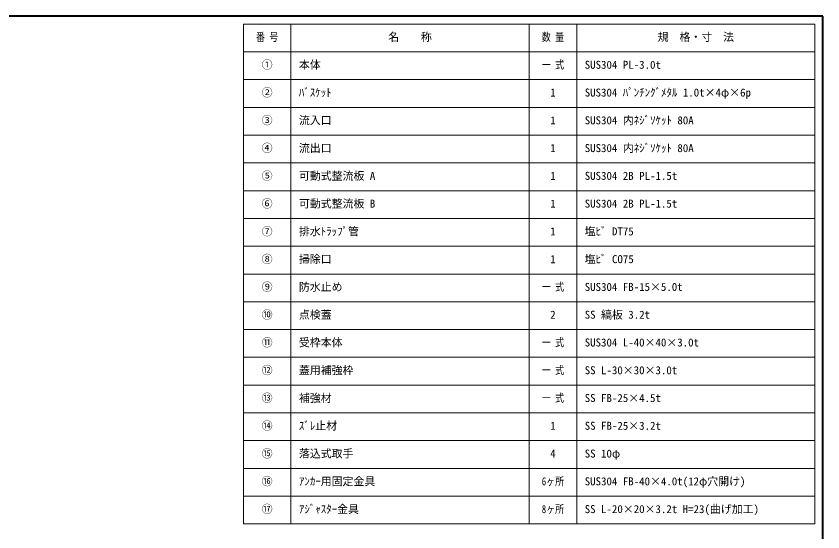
# Model space of a CAD drawing. Units: millimetres at full size, sheet at 1:10; details may follow other scales. Extents: x -2046 to 2004, y -1413 to 1397.
# Drawn here: x -29 to 2004, y 97 to 1397 of the extents above; entities that cross this region are included whole.
import ezdxf
from ezdxf.enums import TextEntityAlignment as Align

# ---------------------------------------------------------------- set-up
doc = ezdxf.new("R2010")
doc.units = ezdxf.units.MM
doc.header["$LTSCALE"] = 10
doc.layers.add('0-6_補助線', color=4, linetype='Continuous', lineweight=9)
doc.styles.add('ＭＳ ゴシック', font='')
doc.styles.get('ＭＳ ゴシック').set_extended_font_data('MS Gothic')

msp = doc.modelspace()

# ---------------------------------------------------------------- linework, layer by layer
at = {"layer": '0-6_補助線', "color": 1, "lineweight": 40}
for p, q in [((2003.79, 1396.68), (-2046.21, 1396.68)), ((2003.79, -1413.32), (2003.79, 1396.68))]:
    msp.add_line(p, q, dxfattribs=at)
at = {"layer": '0-6_補助線', "color": 3, "lineweight": 18}
for p, q in [((1983.79, 1376.68), (543.79, 1376.68)), ((663.79, 116.68), (663.79, 1376.68)), ((1263.79, 116.68), (1263.79, 1376.68)), ((1383.79, 116.68), (1383.79, 1376.68)), ((1983.79, 116.68), (1983.79, 1376.68)), ((1983.79, 1306.68), (543.79, 1306.68)), ((1983.79, 1236.68), (543.79, 1236.68)), ((1983.79, 1166.68), (543.79, 1166.68)), ((1983.79, 1096.68), (543.79, 1096.68)), ((1983.79, 1026.68), (543.79, 1026.68)), ((1983.79, 956.68), (543.79, 956.68)), ((1983.79, 886.68), (543.79, 886.68)), ((1983.79, 816.68), (543.79, 816.68)), ((1983.79, 746.68), (543.79, 746.68)), ((1983.79, 676.68), (543.79, 676.68)), ((1983.79, 606.68), (543.79, 606.68)), ((1983.79, 536.68), (543.79, 536.68)), ((1983.79, 466.68), (543.79, 466.68)), ((1983.79, 396.68), (543.79, 396.68)), ((1983.79, 326.68), (543.79, 326.68)), ((1983.79, 256.68), (543.79, 256.68)), ((1983.79, 186.68), (543.79, 186.68))]:
    msp.add_line(p, q, dxfattribs=at)
msp.add_lwpolyline([(1983.79, 116.68), (543.79, 116.68), (543.79, 1376.68)], dxfattribs=at)

# ---------------------------------------------------------------- texts
at = {"layer": '0-6_補助線', "color": 7, "style": 'ＭＳ ゴシック', "width": 0.8}
for s, p in [('番 号', (575.66, 1327.93)), ('数 量', (1295.66, 1327.93)), ('一 式', (1295.66, 1257.93)), ('一 式', (1295.66, 697.93)), ('一 式', (1295.66, 557.93)), ('一 式', (1295.66, 487.93)), ('一 式', (1295.66, 417.93)), ('6ヶ所', (1295.66, 207.93)), ('8ヶ所', (1295.66, 137.93))]:
    msp.add_text(s, height=20.16, dxfattribs=at).set_placement(p, align=Align.BOTTOM_LEFT)
at = {"layer": '0-6_補助線', "color": 7, "style": 'ＭＳ ゴシック'}
for s, p in [('名\u3000\u3000称', (908.79, 1327.93)), ('規\u3000格・寸\u3000法', (1587.54, 1327.93)), ('①', (590.04, 1257.93)), ('本体', (683.79, 1257.93)), ('SUS304 PL-3.0t', (1403.79, 1257.93)), ('②', (590.04, 1187.93)), ('ﾊﾞｽｹｯﾄ', (683.79, 1187.93)), ('1', (1316.91, 1187.93)), ('SUS304 ﾊﾟﾝﾁﾝｸﾞﾒﾀﾙ 1.0t×4φ×6p', (1403.79, 1187.93)), ('③', (590.04, 1117.93)), ('流入口', (683.79, 1117.93)), ('1', (1316.91, 1117.93)), ('SUS304 内ﾈｼﾞｿｹｯﾄ 80A', (1403.79, 1117.93)), ('④', (590.04, 1047.93)), ('SUS304 内ﾈｼﾞｿｹｯﾄ 80A', (1403.79, 1047.93)), ('流出口', (683.79, 1047.93)), ('1', (1316.91, 1047.93)), ('⑤', (590.04, 977.93)), ('可動式整流板 A', (683.79, 977.93)), ('1', (1316.91, 977.93)), ('SUS304 2B PL-1.5t', (1403.79, 977.93)), ('⑥', (590.04, 907.93)), ('可動式整流板 B', (683.79, 907.93)), ('1', (1316.91, 907.93)), ('SUS304 2B PL-1.5t', (1403.79, 907.93)), ('⑦', (590.04, 837.93)), ('排水ﾄﾗｯﾌﾟ管', (683.79, 837.93)), ('1', (1316.91, 837.93)), ('塩ﾋﾞ DT75', (1403.79, 837.93)), ('⑧', (590.04, 767.93)), ('掃除口', (683.79, 767.93)), ('1', (1316.91, 767.93)), ('塩ﾋﾞ CO75', (1403.79, 767.93)), ('⑨', (590.04, 697.93)), ('防水止め', (683.79, 697.93)), ('SUS304 FB-15×5.0t', (1403.79, 697.93)), ('⑩', (590.04, 627.93)), ('点検蓋', (683.79, 627.93)), ('2', (1316.91, 627.93)), ('SS 縞板 3.2t', (1403.79, 627.93)), ('⑪', (590.04, 557.93)), ('受枠本体', (683.79, 557.93)), ('SUS304 L-40×40×3.0t', (1403.79, 557.93)), ('⑫', (590.04, 487.93)), ('蓋用補強枠', (683.79, 487.93)), ('SS L-30×30×3.0t', (1403.79, 487.93)), ('⑬', (590.04, 417.93)), ('補強材', (683.79, 417.93)), ('SS FB-25×4.5t', (1403.79, 417.93)), ('⑭', (590.04, 347.93)), ('ｽﾞﾚ止材', (683.79, 347.93)), ('1', (1316.91, 347.93)), ('SS FB-25×3.2t', (1403.79, 347.93)), ('⑮', (590.04, 277.93)), ('落込式取手', (683.79, 277.93)), ('4', (1316.91, 277.93)), ('SS 10φ', (1403.79, 277.93)), ('⑯', (590.04, 207.93)), ('ｱﾝｶｰ用固定金具', (683.79, 207.93)), ('SUS304 FB-40×4.0t(12φ穴開け)', (1403.79, 207.93)), ('⑰', (590.04, 137.93)), ('ｱｼﾞｬｽﾀｰ金具', (683.79, 137.93)), ('SS L-20×20×3.2t H=23(曲げ加工)', (1403.79, 137.93))]:
    msp.add_text(s, height=20.16, dxfattribs=at).set_placement(p, align=Align.BOTTOM_LEFT)

doc.saveas('drawing.dxf')
